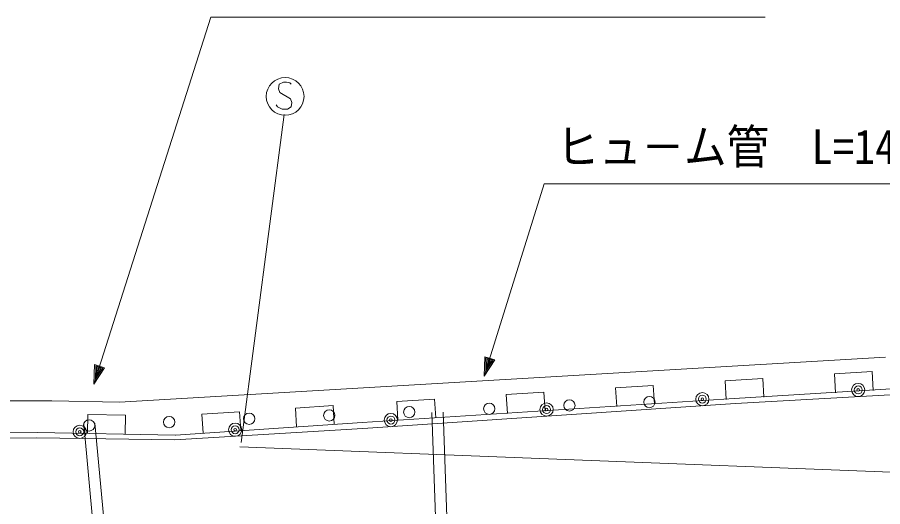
# Model space of a CAD drawing. Units: millimetres, scale not verified. Extents: x 40000 to 680000, y 20000 to 380000.
# Drawn here: x 329220 to 375052, y 291946 to 317874 of the extents above; entities that cross this region are included whole.
import ezdxf
from ezdxf.enums import TextEntityAlignment as Align

# ---------------------------------------------------------------- set-up
doc = ezdxf.new("R2010")
doc.units = ezdxf.units.MM
doc.header["$LTSCALE"] = 1000
for name, color, linetype, lineweight in [('M-BGD', 7, 'Continuous', 13), ('M-BGD-EXST', 7, 'Continuous', 13), ('M-STR-HTXT', 7, 'Continuous', 13)]:
    doc.layers.add(name, color=color, linetype=linetype, lineweight=lineweight)
doc.styles.add('ＭＳ ゴシック', font='')
doc.styles.get('ＭＳ ゴシック').set_extended_font_data('MS Gothic')

msp = doc.modelspace()

# ---------------------------------------------------------------- linework, layer by layer
at = {"layer": 'M-BGD'}
for p, q in [((334637, 297485), (375203, 299872)), ((374493, 299106), (372497, 298980)), ((372497, 298980), (372560, 297982)), ((374556, 298108), (374493, 299106)), ((362904, 298376), (360908, 298251)), ((362967, 297378), (362904, 298376)), ((368698, 298741), (366702, 298615)), ((366702, 298615), (366765, 297617)), ((382249, 298592), (367192, 297687)), ((368761, 297743), (368698, 298741)), ((357110, 298012), (355114, 297886)), ((357173, 297014), (357110, 298012)), ((360908, 298251), (360971, 297253)), ((367264, 297415), (382261, 298262)), ((323809, 297552), (331041, 297558)), ((331041, 297558), (334637, 297485)), ((367192, 297687), (347483, 296404)), ((351316, 297647), (349319, 297521)), ((349319, 297521), (349382, 296523)), ((351378, 296649), (351316, 297647)), ((355114, 297886), (355177, 296888)), ((345941, 297303), (343946, 297170)), ((343946, 297170), (344012, 296172)), ((346008, 296305), (345941, 297303)), ((347517, 296085), (367264, 297415)), ((332958, 296825), (332940, 295825)), ((334958, 296790), (332958, 296825)), ((334940, 295791), (334958, 296790)), ((340996, 296974), (339000, 296840)), ((339000, 296840), (339067, 295843)), ((341062, 295976), (340996, 296974)), ((351696, 282947), (351167, 296931)), ((352295, 282969), (351767, 296954)), ((333829, 284344), (332738, 296321)), ((334434, 284311), (333335, 296376)), ((337559, 295480), (347517, 296085)), ((347483, 296404), (337591, 295744)), ((324845, 295851), (330289, 295872)), ((330289, 295872), (337575, 295736)), ((320385, 295521), (330262, 295601)), ((330262, 295601), (337559, 295480)), ((341011, 295126), (375494, 293782))]:
    msp.add_line(p, q, dxfattribs=at)
for centre, radius in [((373757, 298132), 350), ((365501, 297647), 350), ((373757, 298132), 210), ((373757, 298132), 70), ((358457, 297313), 300), ((362696, 297489), 300), ((365501, 297647), 210), ((365501, 297647), 70), ((345741, 296782), 300), ((349980, 296959), 300), ((354218, 297136), 300), ((357253, 297092), 350), ((357253, 297092), 210), ((357253, 297092), 70), ((333024, 296252), 300), ((337263, 296429), 300), ((341502, 296606), 300), ((349006, 296536), 350), ((349006, 296536), 210), ((349006, 296536), 70), ((332525, 295914), 350), ((332525, 295914), 210), ((340758, 296025), 350), ((340758, 296025), 210), ((340758, 296025), 70), ((332525, 295914), 70)]:
    msp.add_circle(centre, radius, dxfattribs=at)
at = {"layer": 'M-BGD-EXST'}
for p, q in [((343326, 314443), (343086, 314323)), ((343486, 314443), (343326, 314443)), ((343646, 314403), (343486, 314443)), ((343086, 314323), (343046, 314083)), ((343046, 314083), (343126, 313883)), ((343726, 314323), (343646, 314403)), ((343126, 313883), (343686, 313563)), ((343686, 313563), (343766, 313363)), ((343006, 313123), (342926, 313243)), ((343246, 313003), (343006, 313123)), ((343726, 313123), (343526, 313003)), ((343766, 313363), (343726, 313123)), ((341075, 295344), (343348, 312721)), ((343526, 313003), (343246, 313003))]:
    msp.add_line(p, q, dxfattribs=at)
msp.add_circle((343406, 313683), 1000, dxfattribs=at)
at = {"layer": 'M-STR-HTXT'}
for p, q in [((333273, 298440), (339475, 317874)), ((339475, 317874), (368825, 317874)), ((353947, 298854), (357117, 309053)), ((357117, 309053), (387896, 309053)), ((353947, 298854), (353977, 299892)), ((353977, 299892), (354511, 299726)), ((354030, 299121), (354041, 299830)), ((354041, 299830), (354423, 299711)), ((354078, 299274), (354106, 299768)), ((354106, 299768), (354335, 299697)), ((333273, 298440), (333310, 299478)), ((333844, 299308), (333273, 298440)), ((333310, 299478), (333844, 299308)), ((333358, 298707), (333374, 299416)), ((333755, 299294), (333358, 298707)), ((333374, 299416), (333755, 299294)), ((333407, 298860), (333438, 299353)), ((333438, 299353), (333667, 299280)), ((333480, 299088), (333502, 299291)), ((333502, 299291), (333579, 299267)), ((354511, 299726), (353947, 298854)), ((354423, 299711), (354030, 299121)), ((354335, 299697), (354078, 299274)), ((354149, 299503), (354170, 299706)), ((354247, 299682), (354149, 299503)), ((354170, 299706), (354247, 299682)), ((333667, 299280), (333407, 298860)), ((333579, 299267), (333480, 299088))]:
    msp.add_line(p, q, dxfattribs=at)

# ---------------------------------------------------------------- texts
at = {"layer": 'M-STR-HTXT', "style": 'ＭＳ ゴシック', "width": 0.9}
msp.add_text('ヒュ－ム管\u3000L=14.0 Φ=600', height=1833, dxfattribs=at).set_placement((357784, 309553), align=Align.BOTTOM_LEFT)

doc.saveas('drawing.dxf')
